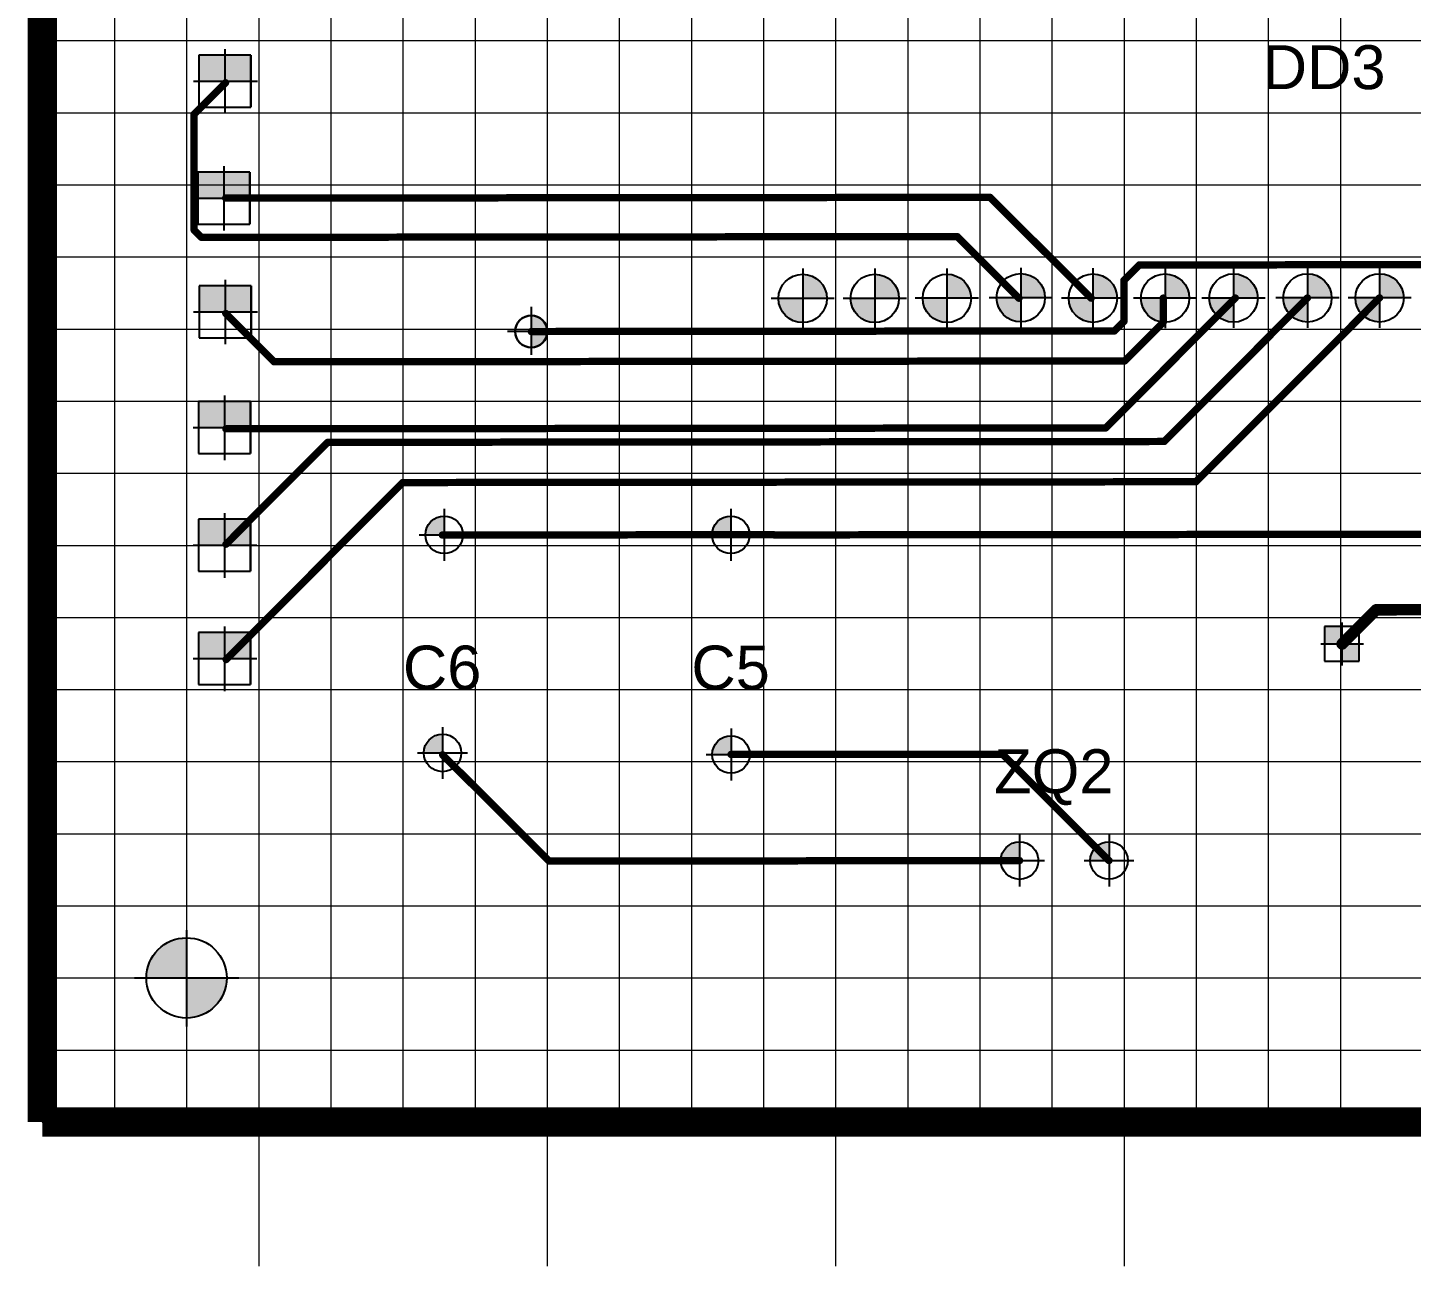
# Model space of a CAD drawing. Header units: millimetres. Extents: x 4478846 to 4492776, y 3796523 to 3799112.
# Drawn here: x 4482117.8 to 4482213.8, y 3797944 to 3798029.9 of the extents above; entities that cross this region are included whole.
import ezdxf

# ---------------------------------------------------------------- set-up
doc = ezdxf.new("R2010")
doc.units = ezdxf.units.MM
doc.linetypes.add('ACAD_ISO08W100', pattern=[36, 24, -3, 6, -3])
doc.layers.get('0').update_dxf_attribs({"lineweight": 25})
for name, color, linetype in [('BottomLayer', 5, 'Continuous'), ('InternalPlane1', 76, 'Continuous'), ('InternalPlane2', 16, 'Continuous'), ('MultiLayer', 9, 'Continuous'), ('TopLayer', 1, 'Continuous'), ('TopOverlay', 2, 'Continuous'), ('Размеры', 7, 'Continuous')]:
    doc.layers.add(name, color=color, linetype=linetype)
for name, color, linetype, lineweight in [('Tonkaya', 3, 'Continuous', 25), ('TXT', 220, 'Continuous', 20), ('тонкая', 7, 'Continuous', 13)]:
    doc.layers.add(name, color=color, linetype=linetype, lineweight=lineweight)
doc.styles.get("Standard").update_dxf_attribs({"font": 'arial.ttf'})

# ---------------------------------------------------------------- blocks, each defined once
blk = doc.blocks.new('*U279')
at = {"layer": 'тонкая'}
blk.add_line((-128, 0), (128, 0), dxfattribs=at)
blk = doc.blocks.new('*U280')
at = {"layer": 'тонкая', "color": 0, "linetype": 'ByBlock', "lineweight": -2, "transparency": 16777216}
for p in [(0, 75), (0, 70), (0, 65), (0, 60), (0, 55), (0, 50), (0, 45), (0, 40), (0, 35), (0, 30), (0, 25), (0, 20), (0, 15), (0, 10), (0, 5), (0, 0)]:
    blk.add_blockref('*U279', p, dxfattribs=at)
blk = doc.blocks.new('*U273')
at = {"layer": 'тонкая'}
blk.add_line((0, 95), (0, -95), dxfattribs=at)
blk = doc.blocks.new('*U274')
at = {"layer": 'тонкая', "color": 0, "linetype": 'ByBlock', "lineweight": -2, "transparency": 16777216}
for p in [(0, 0), (5, 0), (10, 0), (15, 0), (20, 0), (25, 0), (30, 0), (35, 0), (40, 0), (45, 0), (50, 0), (55, 0), (60, 0), (65, 0), (70, 0), (75, 0), (80, 0), (85, 0), (90, 0)]:
    blk.add_blockref('*U273', p, dxfattribs=at)
blk = doc.blocks.new('*U285')
at = {"layer": 'тонкая'}
blk.add_line((0, 5), (0, -5), dxfattribs=at)
blk = doc.blocks.new('*U286')
at = {"layer": 'тонкая', "color": 0, "linetype": 'ByBlock', "lineweight": -2, "transparency": 16777216}
for p in [(0, 0), (20, 0), (40, 0), (60, 0)]:
    blk.add_blockref('*U285', p, dxfattribs=at)

msp = doc.modelspace()

# ---------------------------------------------------------------- hatches: boundary and pattern name
at = {"layer": 'Tonkaya'}
h = msp.add_hatch(color=7, dxfattribs=at)
h.dxf.hatch_style = 1
h.paths.add_polyline_path([(4482171.57073, 3798012.78912), (4482171.57073, 3798011.1114), (4482173.24845, 3798011.1114, 0.41421356)])
h.paths.add_polyline_path([(4482171.57073, 3798011.1114), (4482169.89301, 3798011.1114, 0.41421356), (4482171.57073, 3798009.43368)])
h = msp.add_hatch(color=7, dxfattribs=at)
h.dxf.hatch_style = 1
h.paths.add_polyline_path([(4482176.57077, 3798012.79419), (4482176.57077, 3798011.11647), (4482178.24849, 3798011.11647, 0.41421356)])
h.paths.add_polyline_path([(4482176.57077, 3798011.11647), (4482174.89305, 3798011.11647, 0.41421356), (4482176.57077, 3798009.43875)])
h = msp.add_hatch(color=7, dxfattribs=at)
h.dxf.hatch_style = 1
h.paths.add_polyline_path([(4482181.57071, 3798012.79926), (4482181.57071, 3798011.12154), (4482183.24843, 3798011.12154, 0.41421356)])
h.paths.add_polyline_path([(4482181.57071, 3798011.12154), (4482179.89299, 3798011.12154, 0.41421356), (4482181.57071, 3798009.44382)])
h = msp.add_hatch(color=7, dxfattribs=at)
h.dxf.hatch_style = 1
h.paths.add_polyline_path([(4482186.69234, 3798012.841), (4482186.69234, 3798011.16328), (4482188.37006, 3798011.16328, 0.41421356)])
h.paths.add_polyline_path([(4482186.69234, 3798011.16328), (4482185.01462, 3798011.16328, 0.41421356), (4482186.69234, 3798009.48556)])
h = msp.add_hatch(color=7, dxfattribs=at)
h.dxf.hatch_style = 1
h.paths.add_polyline_path([(4482191.69768, 3798012.80954), (4482191.69768, 3798011.13182), (4482193.3754, 3798011.13182, 0.41421356)])
h.paths.add_polyline_path([(4482191.69768, 3798011.13182), (4482190.01996, 3798011.13182, 0.41421356), (4482191.69768, 3798009.4541)])
h = msp.add_hatch(color=7, dxfattribs=at)
h.dxf.hatch_style = 1
h.paths.add_polyline_path([(4482196.69772, 3798012.81462), (4482196.69772, 3798011.1369), (4482198.37544, 3798011.1369, 0.41421356)])
h.paths.add_polyline_path([(4482196.69772, 3798011.1369), (4482195.02, 3798011.1369, 0.41421356), (4482196.69772, 3798009.45918)])
h = msp.add_hatch(color=7, dxfattribs=at)
h.dxf.hatch_style = 1
h.paths.add_polyline_path([(4482201.44376, 3798012.81944), (4482201.44376, 3798011.14172), (4482203.12148, 3798011.14172, 0.41421356)])
h.paths.add_polyline_path([(4482201.44376, 3798011.14172), (4482199.76604, 3798011.14172, 0.41421356), (4482201.44376, 3798009.464)])
h = msp.add_hatch(color=7, dxfattribs=at)
h.dxf.hatch_style = 1
h.paths.add_polyline_path([(4482206.5707, 3798012.82464), (4482206.5707, 3798011.14692), (4482208.24842, 3798011.14692, 0.41421356)])
h.paths.add_polyline_path([(4482206.5707, 3798011.14692), (4482204.89298, 3798011.14692, 0.41421356), (4482206.5707, 3798009.4692)])
h = msp.add_hatch(color=7, dxfattribs=at)
h.dxf.hatch_style = 1
h.paths.add_polyline_path([(4482211.57073, 3798012.82971), (4482211.57073, 3798011.15199), (4482213.24845, 3798011.15199, 0.41421356)])
h.paths.add_polyline_path([(4482211.57073, 3798011.15199), (4482209.89301, 3798011.15199, 0.41421356), (4482211.57073, 3798009.47427)])
h = msp.add_hatch(color=7, dxfattribs=at)
h.dxf.hatch_style = 1
h.paths.add_polyline_path([(4482128.85261, 3797966.77403, 0.41421404), (4482126.06861, 3797963.99003), (4482128.85261, 3797963.99003)])
h.paths.add_polyline_path([(4482131.63661, 3797963.99003), (4482128.85261, 3797963.99003), (4482128.85261, 3797961.20603, 0.41421308)])
at = {"layer": 'TXT'}
h = msp.add_hatch(color=0, dxfattribs=at)
h.dxf.hatch_style = 1
h.paths.add_polyline_path([(4482146.71363, 3797996.02059, 0.41421356), (4482145.41283, 3797994.7198), (4482146.71363, 3797994.7198)])
h = msp.add_hatch(color=0, dxfattribs=at)
h.dxf.hatch_style = 1
h.paths.add_polyline_path([(4482166.58732, 3797996.02059, 0.41421356), (4482165.28652, 3797994.7198), (4482166.58732, 3797994.7198)])
h = msp.add_hatch(color=0, dxfattribs=at)
h.dxf.hatch_style = 1
h.paths.add_polyline_path([(4482146.60284, 3797980.89388, 0.41421356), (4482145.30204, 3797979.59308), (4482146.60284, 3797979.59308)])
h = msp.add_hatch(color=0, dxfattribs=at)
h.dxf.hatch_style = 1
h.paths.add_polyline_path([(4482166.60279, 3797980.78718, 0.41421356), (4482165.30199, 3797979.48638), (4482166.60279, 3797979.48638)])
h = msp.add_hatch(color=0, dxfattribs=at)
h.dxf.hatch_style = 1
h.paths.add_polyline_path([(4482186.61033, 3797973.42747, 0.41421356), (4482185.30953, 3797972.12667), (4482186.61033, 3797972.12667)])
h = msp.add_hatch(color=0, dxfattribs=at)
h.dxf.hatch_style = 1
h.paths.add_polyline_path([(4482192.81026, 3797973.43376, 0.41421356), (4482191.50946, 3797972.13296), (4482192.81026, 3797972.13296)])
at = {"layer": 'Размеры', "lineweight": 30}
h = msp.add_hatch(color=0, dxfattribs=at)
h.dxf.hatch_style = 1
edge = h.paths.add_edge_path()
edge.add_line((4482153.86099, 3798009.08922), (4482152.75226, 3798008.8191))
edge.add_line((4482152.75226, 3798008.8191), (4482152.75226, 3798007.70941))
edge.add_arc((4482152.86639, 3798008.75306), 1.04987, 263.7592025, 378.6746193)
edge = h.paths.add_edge_path()
edge.add_line((4482152.75226, 3798009.92878), (4482152.75226, 3798008.8191))
edge.add_line((4482152.75226, 3798008.8191), (4482153.86099, 3798009.08922))
edge.add_arc((4482152.67929, 3798008.68054), 1.25038, 19.0774453, 86.6543092)

# ---------------------------------------------------------------- linework, layer by layer
at = {"color": 7, "linetype": 'Continuous'}
for p, q in [((4482131.51413, 3798028.41152), (4482131.5129, 3798023.93863)), ((4482133.31732, 3798027.99365), (4482129.71093, 3798027.99365)), ((4482129.71093, 3798027.99365), (4482129.71093, 3798024.38726)), ((4482133.31709, 3798027.99266), (4482133.31512, 3798024.38627)), ((4482133.31732, 3798024.38726), (4482133.31732, 3798027.99365)), ((4482129.3318, 3798026.19045), (4482133.76078, 3798026.19045)), ((4482129.71093, 3798024.38726), (4482133.31732, 3798024.38726)), ((4482133.24104, 3798019.87403), (4482129.63464, 3798019.87403)), ((4482129.63464, 3798019.87403), (4482129.63464, 3798016.26763)), ((4482131.43784, 3798020.2919), (4482131.43662, 3798015.81901)), ((4482133.24081, 3798019.87304), (4482133.23884, 3798016.26665)), ((4482133.24104, 3798016.26763), (4482133.24104, 3798019.87403)), ((4482129.25552, 3798018.07083), (4482133.6845, 3798018.07083)), ((4482129.63464, 3798016.26763), (4482133.24104, 3798016.26763)), ((4482131.52375, 3798012.40899), (4482131.52253, 3798007.9361)), ((4482133.32695, 3798011.99112), (4482129.72055, 3798011.99112)), ((4482129.72055, 3798011.99112), (4482129.72055, 3798008.38473)), ((4482133.32672, 3798011.99014), (4482133.32475, 3798008.38375)), ((4482133.32695, 3798008.38473), (4482133.32695, 3798011.99112)), ((4482129.34143, 3798010.18793), (4482133.77041, 3798010.18793)), ((4482129.72055, 3798008.38473), (4482133.32695, 3798008.38473)), ((4482131.48669, 3798004.3768), (4482131.48546, 3797999.90391)), ((4482133.28988, 3798003.95893), (4482129.68349, 3798003.95893)), ((4482129.68349, 3798003.95893), (4482129.68349, 3798000.35253)), ((4482133.28965, 3798003.95794), (4482133.28768, 3798000.35155)), ((4482133.28988, 3798000.35253), (4482133.28988, 3798003.95893)), ((4482129.30437, 3798002.15573), (4482133.73335, 3798002.15573)), ((4482129.68349, 3798000.35253), (4482133.28988, 3798000.35253)), ((4482133.28988, 3797995.79902), (4482129.68349, 3797995.79902)), ((4482129.68349, 3797995.79902), (4482129.68349, 3797992.19263)), ((4482131.48669, 3797996.21689), (4482131.48546, 3797991.744)), ((4482133.28965, 3797995.79803), (4482133.28768, 3797992.19164)), ((4482133.28988, 3797992.19263), (4482133.28988, 3797995.79902)), ((4482129.30437, 3797993.99582), (4482133.73335, 3797993.99582)), ((4482129.68349, 3797992.19263), (4482133.28988, 3797992.19263)), ((4482131.48669, 3797988.35424), (4482131.48546, 3797983.88135)), ((4482210.15572, 3797988.35153), (4482207.75146, 3797988.35153)), ((4482207.75146, 3797988.35153), (4482207.75146, 3797985.94726)), ((4482208.95359, 3797988.63011), (4482208.95277, 3797985.64818)), ((4482210.15572, 3797985.94726), (4482210.15572, 3797988.35153)), ((4482210.15572, 3797985.94726), (4482210.15572, 3797988.35153)), ((4482133.28988, 3797987.93637), (4482129.68349, 3797987.93637)), ((4482129.68349, 3797987.93637), (4482129.68349, 3797984.32997)), ((4482133.28965, 3797987.93538), (4482133.28768, 3797984.32899)), ((4482133.28988, 3797984.32997), (4482133.28988, 3797987.93637)), ((4482207.49871, 3797987.1494), (4482210.45136, 3797987.1494)), ((4482129.30437, 3797986.13317), (4482133.73335, 3797986.13317)), ((4482207.75146, 3797985.94726), (4482210.15572, 3797985.94726)), ((4482129.68349, 3797984.32997), (4482133.28988, 3797984.32997))]:
    msp.add_line(p, q, dxfattribs=at)
at = {"color": 7}
for points in [[(4482131.51413, 3798026.19045), (4482131.51413, 3798027.99365), (4482129.71093, 3798026.19045), (4482129.71093, 3798027.99365)], [(4482131.51413, 3798026.19045), (4482131.51413, 3798027.99365), (4482129.71093, 3798026.19045), (4482129.71093, 3798027.99365)], [(4482131.51291, 3798026.19045), (4482131.5139, 3798027.99365), (4482133.31611, 3798026.18947), (4482133.31709, 3798027.99266)], [(4482131.51291, 3798026.19045), (4482131.5139, 3798027.99365), (4482133.31611, 3798026.18947), (4482133.31709, 3798027.99266)], [(4482131.43784, 3798018.07083), (4482131.43784, 3798019.87403), (4482129.63464, 3798018.07083), (4482129.63464, 3798019.87403)], [(4482131.43784, 3798018.07083), (4482131.43784, 3798019.87403), (4482129.63464, 3798018.07083), (4482129.63464, 3798019.87403)], [(4482131.43663, 3798018.07083), (4482131.43761, 3798019.87403), (4482133.23982, 3798018.06984), (4482133.24081, 3798019.87304)], [(4482131.43663, 3798018.07083), (4482131.43761, 3798019.87403), (4482133.23982, 3798018.06984), (4482133.24081, 3798019.87304)], [(4482131.52375, 3798010.18793), (4482131.52375, 3798011.99112), (4482129.72055, 3798010.18793), (4482129.72055, 3798011.99112)], [(4482131.52375, 3798010.18793), (4482131.52375, 3798011.99112), (4482129.72055, 3798010.18793), (4482129.72055, 3798011.99112)], [(4482131.52254, 3798010.18793), (4482131.52352, 3798011.99112), (4482133.32573, 3798010.18694), (4482133.32672, 3798011.99014)], [(4482131.52254, 3798010.18793), (4482131.52352, 3798011.99112), (4482133.32573, 3798010.18694), (4482133.32672, 3798011.99014)], [(4482131.48669, 3798002.15573), (4482131.48669, 3798003.95893), (4482129.68349, 3798002.15573), (4482129.68349, 3798003.95893)], [(4482131.48669, 3798002.15573), (4482131.48669, 3798003.95893), (4482129.68349, 3798002.15573), (4482129.68349, 3798003.95893)], [(4482131.48547, 3798002.15573), (4482131.48646, 3798003.95893), (4482133.28867, 3798002.15474), (4482133.28965, 3798003.95794)], [(4482131.48547, 3798002.15573), (4482131.48646, 3798003.95893), (4482133.28867, 3798002.15474), (4482133.28965, 3798003.95794)], [(4482131.48669, 3797993.99582), (4482131.48669, 3797995.79902), (4482129.68349, 3797993.99582), (4482129.68349, 3797995.79902)], [(4482131.48669, 3797993.99582), (4482131.48669, 3797995.79902), (4482129.68349, 3797993.99582), (4482129.68349, 3797995.79902)], [(4482131.48547, 3797993.99582), (4482131.48646, 3797995.79902), (4482133.28867, 3797993.99484), (4482133.28965, 3797995.79803)], [(4482131.48547, 3797993.99582), (4482131.48646, 3797995.79902), (4482133.28867, 3797993.99484), (4482133.28965, 3797995.79803)], [(4482208.95359, 3797987.1494), (4482208.95359, 3797988.35153), (4482207.75146, 3797987.1494), (4482207.75146, 3797988.35153)], [(4482208.95359, 3797987.1494), (4482208.95359, 3797988.35153), (4482207.75146, 3797987.1494), (4482207.75146, 3797988.35153)], [(4482131.48669, 3797986.13317), (4482131.48669, 3797987.93637), (4482129.68349, 3797986.13317), (4482129.68349, 3797987.93637)], [(4482131.48669, 3797986.13317), (4482131.48669, 3797987.93637), (4482129.68349, 3797986.13317), (4482129.68349, 3797987.93637)], [(4482131.48547, 3797986.13317), (4482131.48646, 3797987.93637), (4482133.28867, 3797986.13218), (4482133.28965, 3797987.93538)], [(4482131.48547, 3797986.13317), (4482131.48646, 3797987.93637), (4482133.28867, 3797986.13218), (4482133.28965, 3797987.93538)], [(4482208.95359, 3797987.1494), (4482208.95359, 3797985.94726), (4482210.15572, 3797987.1494), (4482210.15572, 3797985.94726)], [(4482208.95359, 3797987.1494), (4482208.95359, 3797985.94726), (4482210.15572, 3797987.1494), (4482210.15572, 3797985.94726)]]:
    msp.add_solid(points, dxfattribs=at)
at = {"layer": 'BottomLayer'}
for points, const_width in [([(4482131.55551, 3798026.07081), (4482129.36896, 3798023.87982)], 0.508), ([(4482129.3771, 3798015.85657), (4482129.36896, 3798023.87982)], 0.508), ([(4482184.56354, 3798018.12462), (4482131.56363, 3798018.07083)], 0.508), ([(4482191.57068, 3798011.13169), (4482184.56354, 3798018.12462)], 0.508), ([(4482129.88562, 3798015.34909), (4482129.3771, 3798015.85657)], 0.508), ([(4482182.2864, 3798015.40228), (4482129.88562, 3798015.34909)], 0.508), ([(4482186.57075, 3798011.12662), (4482182.2864, 3798015.40228)], 0.508), ([(4482194.9116, 3798013.43389), (4482193.84588, 3798012.36601)], 0.508), ([(4482224.26961, 3798013.46369), (4482194.9116, 3798013.43389)], 0.508), ([(4482193.84877, 3798009.52121), (4482193.84588, 3798012.36601)], 0.508), ([(4482201.57076, 3798011.14184), (4482192.57987, 3798002.13268)], 0.508), ([(4482196.57242, 3798009.45925), (4482196.57072, 3798011.13677)], 0.508), ([(4482206.5707, 3798011.14692), (4482196.63679, 3798001.19283)], 0.508), ([(4482211.57073, 3798011.15199), (4482198.84567, 3797998.40107)], 0.508), ([(4482134.9312, 3798006.71821), (4482131.57175, 3798010.07085)], 0.508), ([(4482193.84877, 3798009.52121), (4482193.18904, 3798008.86014)], 0.508), ([(4482196.57242, 3798009.45925), (4482193.89666, 3798006.77805)], 0.508), ([(4482193.18904, 3798008.86014), (4482152.75226, 3798008.8191)], 0.508), ([(4482193.89666, 3798006.77805), (4482134.9312, 3798006.71821)], 0.508), ([(4482192.57987, 3798002.13268), (4482131.57987, 3798002.07077)], 0.508), ([(4482138.63684, 3798001.13396), (4482131.58799, 3797994.07079)], 0.508), ([(4482196.63679, 3798001.19283), (4482138.63684, 3798001.13396)], 0.508), ([(4482198.84567, 3797998.40107), (4482143.84566, 3797998.34525)], 0.508), ([(4482143.84566, 3797998.34525), (4482131.59611, 3797986.07081)], 0.508), ([(4482166.58732, 3797994.72638), (4482146.58737, 3797994.70608)], 0.508), ([(4482169.56572, 3797994.7294), (4482166.58732, 3797994.72638)], 0.508), ([(4482169.58138, 3797994.71377), (4482169.56572, 3797994.7294)], 0.508), ([(4482320.50811, 3797994.86696), (4482169.58138, 3797994.71377)], 0.508), ([(4482314.14056, 3797989.62809), (4482211.34458, 3797989.52376)], 0.8), ([(4482211.34458, 3797989.52376), (4482208.97503, 3797987.1494)], 0.8), ([(4482153.99035, 3797972.09356), (4482146.60284, 3797979.46608)], 0.508), ([(4482185.42276, 3797979.50549), (4482166.60279, 3797979.48638)], 0.508), ([(4482192.81026, 3797972.13296), (4482185.42276, 3797979.50549)], 0.508), ([(4482186.61033, 3797972.12667), (4482153.99035, 3797972.09356)], 0.508)]:
    msp.add_lwpolyline(points, dxfattribs=dict(at, const_width=const_width))
for points, const_width in [([(4482131.68251, 3798026.07094, -1), (4482131.42851, 3798026.07068, -1)], 0.254), ([(4482129.49596, 3798023.87995, -1), (4482129.24196, 3798023.87969, -1)], 0.254), ([(4482129.49596, 3798023.87995, -1), (4482129.24196, 3798023.87969, -1)], 0.254), ([(4482131.69063, 3798018.07096, -1), (4482131.43663, 3798018.0707, -1)], 0.254), ([(4482184.69054, 3798018.12475, -1), (4482184.43654, 3798018.12449, -1)], 0.254), ([(4482184.69054, 3798018.12475, -1), (4482184.43654, 3798018.12449, -1)], 0.254), ([(4482129.5041, 3798015.8567, -1), (4482129.2501, 3798015.85644, -1)], 0.254), ([(4482129.5041, 3798015.8567, -1), (4482129.2501, 3798015.85644, -1)], 0.254), ([(4482130.01262, 3798015.34922, -1), (4482129.75862, 3798015.34896, -1)], 0.254), ([(4482130.01262, 3798015.34922, -1), (4482129.75862, 3798015.34896, -1)], 0.254), ([(4482182.4134, 3798015.4024, -1), (4482182.1594, 3798015.40215, -1)], 0.254), ([(4482182.4134, 3798015.4024, -1), (4482182.1594, 3798015.40215, -1)], 0.254), ([(4482195.0386, 3798013.43402, -1), (4482194.7846, 3798013.43376, -1)], 0.254), ([(4482195.0386, 3798013.43402, -1), (4482194.7846, 3798013.43376, -1)], 0.254), ([(4482193.97288, 3798012.36614, -1), (4482193.71888, 3798012.36588, -1)], 0.254), ([(4482193.97288, 3798012.36614, -1), (4482193.71888, 3798012.36588, -1)], 0.254), ([(4482186.69775, 3798011.12675, -1), (4482186.44375, 3798011.12649, -1)], 0.254), ([(4482191.69768, 3798011.13182, -1), (4482191.44368, 3798011.13157, -1)], 0.254), ([(4482196.69772, 3798011.1369, -1), (4482196.44372, 3798011.13664, -1)], 0.254), ([(4482201.69776, 3798011.14197, -1), (4482201.44376, 3798011.14172, -1)], 0.254), ([(4482206.6977, 3798011.14705, -1), (4482206.4437, 3798011.14679, -1)], 0.254), ([(4482211.69773, 3798011.15212, -1), (4482211.44373, 3798011.15187, -1)], 0.254), ([(4482131.69875, 3798010.07098, -1), (4482131.44475, 3798010.07072, -1)], 0.254), ([(4482193.97577, 3798009.52134, -1), (4482193.72177, 3798009.52108, -1)], 0.254), ([(4482193.97577, 3798009.52134, -1), (4482193.72177, 3798009.52108, -1)], 0.254), ([(4482196.69942, 3798009.45938, -1), (4482196.44542, 3798009.45912, -1)], 0.254), ([(4482196.69942, 3798009.45938, -1), (4482196.44542, 3798009.45912, -1)], 0.254), ([(4482152.87926, 3798008.81922, -1), (4482152.62526, 3798008.81897, -1)], 0.254), ([(4482193.31604, 3798008.86027, -1), (4482193.06204, 3798008.86001, -1)], 0.254), ([(4482193.31604, 3798008.86027, -1), (4482193.06204, 3798008.86001, -1)], 0.254), ([(4482135.0582, 3798006.71833, -1), (4482134.8042, 3798006.71808, -1)], 0.254), ([(4482135.0582, 3798006.71833, -1), (4482134.8042, 3798006.71808, -1)], 0.254), ([(4482194.02366, 3798006.77818, -1), (4482193.76966, 3798006.77793, -1)], 0.254), ([(4482194.02366, 3798006.77818, -1), (4482193.76966, 3798006.77793, -1)], 0.254), ([(4482131.70687, 3798002.0709, -1), (4482131.45287, 3798002.07064, -1)], 0.254), ([(4482192.70687, 3798002.13281, -1), (4482192.45287, 3798002.13255, -1)], 0.254), ([(4482192.70687, 3798002.13281, -1), (4482192.45287, 3798002.13255, -1)], 0.254), ([(4482138.76384, 3798001.13409, -1), (4482138.50984, 3798001.13384, -1)], 0.254), ([(4482138.76384, 3798001.13409, -1), (4482138.50984, 3798001.13384, -1)], 0.254), ([(4482196.76379, 3798001.19296, -1), (4482196.50979, 3798001.1927, -1)], 0.254), ([(4482196.76379, 3798001.19296, -1), (4482196.50979, 3798001.1927, -1)], 0.254), ([(4482198.97267, 3797998.4012, -1), (4482198.71867, 3797998.40094, -1)], 0.254), ([(4482198.97267, 3797998.4012, -1), (4482198.71867, 3797998.40094, -1)], 0.254), ([(4482143.97266, 3797998.34538, -1), (4482143.71866, 3797998.34512, -1)], 0.254), ([(4482143.97266, 3797998.34538, -1), (4482143.71866, 3797998.34512, -1)], 0.254), ([(4482146.71437, 3797994.70621, -1), (4482146.46037, 3797994.70595, -1)], 0.254), ([(4482166.71432, 3797994.72651, -1), (4482166.46032, 3797994.72625, -1)], 0.254), ([(4482166.71432, 3797994.72651, -1), (4482166.46032, 3797994.72625, -1)], 0.254), ([(4482169.69272, 3797994.72953, -1), (4482169.43872, 3797994.72927, -1)], 0.254), ([(4482169.69272, 3797994.72953, -1), (4482169.43872, 3797994.72927, -1)], 0.254), ([(4482169.70838, 3797994.7139, -1), (4482169.45438, 3797994.71364, -1)], 0.254), ([(4482169.70838, 3797994.7139, -1), (4482169.45438, 3797994.71364, -1)], 0.254), ([(4482131.71499, 3797994.07092, -1), (4482131.46099, 3797994.07066, -1)], 0.254), ([(4482211.54458, 3797989.52396, -1), (4482211.14458, 3797989.52355, -1)], 0.4), ([(4482211.54458, 3797989.52396, -1), (4482211.14458, 3797989.52355, -1)], 0.4), ([(4482209.17503, 3797987.1496, -1), (4482208.77503, 3797987.14919, -1)], 0.4), ([(4482131.72311, 3797986.07094, -1), (4482131.46911, 3797986.07068, -1)], 0.254), ([(4482146.72984, 3797979.46621, -1), (4482146.47584, 3797979.46596, -1)], 0.254), ([(4482166.72979, 3797979.48651, -1), (4482166.47579, 3797979.48626, -1)], 0.254), ([(4482185.54976, 3797979.50562, -1), (4482185.29576, 3797979.50536, -1)], 0.254), ([(4482185.54976, 3797979.50562, -1), (4482185.29576, 3797979.50536, -1)], 0.254), ([(4482154.11735, 3797972.09369, -1), (4482153.86335, 3797972.09343, -1)], 0.254), ([(4482154.11735, 3797972.09369, -1), (4482153.86335, 3797972.09343, -1)], 0.254), ([(4482186.73733, 3797972.1268, -1), (4482186.48333, 3797972.12654, -1)], 0.254), ([(4482192.93726, 3797972.13309, -1), (4482192.68326, 3797972.13283, -1)], 0.254)]:
    msp.add_lwpolyline(points, format="xyb", close=True, dxfattribs=dict(at, const_width=const_width))
at = {"layer": 'InternalPlane1', "lineweight": 106, "const_width": 2.032}
for points in [[(4482118.85261, 3797953.99003), (4482118.85261, 3798143.99003)], [(4482118.85261, 3797953.99003), (4482374.85261, 3797953.99003)]]:
    msp.add_lwpolyline(points, dxfattribs=at)
at = {"layer": 'InternalPlane2', "lineweight": 106, "const_width": 2.032}
for points in [[(4482118.85261, 3797953.99003), (4482118.85261, 3798143.99003)], [(4482118.85261, 3797953.99003), (4482374.85261, 3797953.99003)]]:
    msp.add_lwpolyline(points, dxfattribs=at)
at = {"layer": 'MultiLayer', "color": 0}
for centre in [(4482146.71363, 3797994.7198), (4482166.58732, 3797994.7198), (4482146.60284, 3797979.59308), (4482166.60279, 3797979.48638), (4482186.61033, 3797972.12667), (4482192.81026, 3797972.13296)]:
    msp.add_circle(centre, 1.3008, dxfattribs=at)
at = {"layer": 'Tonkaya', "color": 7}
for p, q in [((4482171.57073, 3798013.1851), (4482171.57073, 3798009.03769)), ((4482176.57077, 3798013.19017), (4482176.57077, 3798009.04277)), ((4482181.57071, 3798013.19525), (4482181.57071, 3798009.04784)), ((4482186.69234, 3798013.23698), (4482186.69234, 3798009.08958)), ((4482191.69768, 3798013.20553), (4482191.69768, 3798009.05812)), ((4482196.69772, 3798013.2106), (4482196.69772, 3798009.0632)), ((4482201.44376, 3798013.21542), (4482201.44376, 3798009.06801)), ((4482206.5707, 3798013.22062), (4482206.5707, 3798009.07322)), ((4482211.57073, 3798013.2257), (4482211.57073, 3798009.07829)), ((4482173.75918, 3798011.1114), (4482169.38229, 3798011.1114)), ((4482178.75922, 3798011.11647), (4482174.38232, 3798011.11647)), ((4482183.75915, 3798011.12154), (4482179.38226, 3798011.12154)), ((4482188.88078, 3798011.16328), (4482184.50389, 3798011.16328)), ((4482193.88613, 3798011.13182), (4482189.50924, 3798011.13182)), ((4482198.88617, 3798011.1369), (4482194.50927, 3798011.1369)), ((4482203.6322, 3798011.14172), (4482199.25531, 3798011.14172)), ((4482208.75914, 3798011.14692), (4482204.38225, 3798011.14692)), ((4482213.75918, 3798011.15199), (4482209.38229, 3798011.15199)), ((4482152.75226, 3798010.53426), (4482152.75226, 3798007.19246)), ((4482154.34025, 3798008.8191), (4482151.11136, 3798008.8191))]:
    msp.add_line(p, q, dxfattribs=at)
at = {"layer": 'Tonkaya', "color": 7, "lineweight": -2}
for p, q in [((4482128.85261, 3797967.29596), (4482128.85261, 3797960.61436)), ((4482125.23341, 3797963.99003), (4482132.47181, 3797963.99003))]:
    msp.add_line(p, q, dxfattribs=at)
at = {"layer": 'Tonkaya', "color": 7}
for centre, radius in [((4482171.57073, 3798011.1114), 1.67772), ((4482176.57077, 3798011.11647), 1.67772), ((4482181.57071, 3798011.12154), 1.67772), ((4482186.69234, 3798011.16328), 1.67772), ((4482191.69768, 3798011.13182), 1.67772), ((4482196.69772, 3798011.1369), 1.67772), ((4482201.44376, 3798011.14172), 1.67772), ((4482206.5707, 3798011.14692), 1.67772), ((4482211.57073, 3798011.15199), 1.67772), ((4482128.85261, 3797963.99003), 2.784)]:
    msp.add_circle(centre, radius, dxfattribs=at)
at = {"layer": 'TopLayer', "color": 0, "linetype": 'ACAD_ISO08W100'}
for p, q in [((4482146.71363, 3797996.51744), (4482146.71363, 3797992.92215)), ((4482166.58732, 3797996.51744), (4482166.58732, 3797992.92215)), ((4482144.98457, 3797994.7198), (4482148.44268, 3797994.7198)), ((4482164.85826, 3797994.7198), (4482168.31638, 3797994.7198)), ((4482146.60284, 3797981.39073), (4482146.60284, 3797977.79544)), ((4482166.60279, 3797981.28403), (4482166.60279, 3797977.68874)), ((4482144.87378, 3797979.59308), (4482148.33189, 3797979.59308)), ((4482164.87373, 3797979.48638), (4482168.33184, 3797979.48638)), ((4482186.61033, 3797973.92432), (4482186.61033, 3797970.32902)), ((4482192.81026, 3797973.93061), (4482192.81026, 3797970.33531)), ((4482184.88127, 3797972.12667), (4482188.33939, 3797972.12667)), ((4482191.08121, 3797972.13296), (4482194.53932, 3797972.13296))]:
    msp.add_line(p, q, dxfattribs=at)
at = {"layer": 'TopLayer', "color": 0, "lineweight": 30}
msp.add_circle((4482152.75226, 3798008.8191), 1.10969, dxfattribs=at)

# ---------------------------------------------------------------- block references
at = {"layer": 'тонкая'}
for name, p in [('*U280', (4482246.85261, 3797953.99003)), ('*U274', (4482118.85261, 3798048.99003)), ('*U286', (4482133.85261, 3797948.99003))]:
    msp.add_blockref(name, p, dxfattribs=at)

# ---------------------------------------------------------------- texts
at = {"layer": 'TopOverlay'}
for s, p in [('DD3', (4482203.46916, 3798025.62823)), ('C6', (4482143.85261, 3797983.99003)), ('C5', (4482163.85261, 3797983.99003)), ('ZQ2', (4482184.84541, 3797976.7993))]:
    msp.add_text(s, height=3.048, dxfattribs=at).set_placement(p)

doc.saveas('drawing.dxf')
